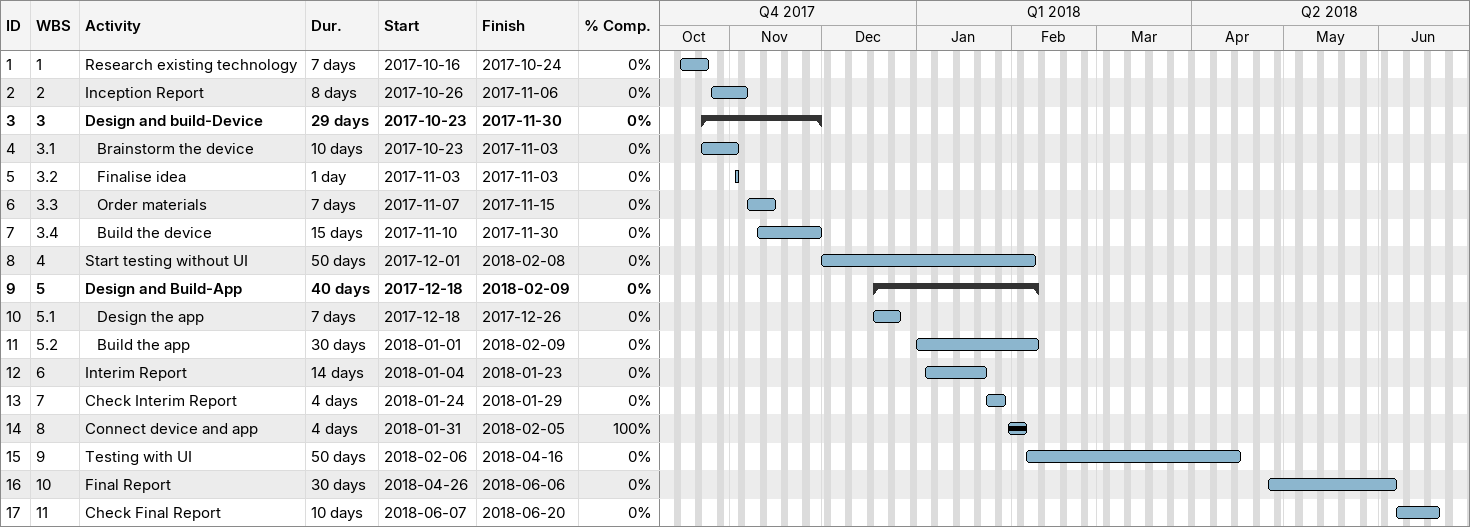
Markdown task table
| ID | WBS | Task | Duration | Start | Finish | % complete |
|---|---|---|---|---|---|---|
| 1 | 1 | Research existing technology | 7d | 2017-10-16 | 2017-10-24 | 0 |
| 2 | 2 | Inception Report | 8d | 2017-10-26 | 2017-11-06 | 0 |
| 3 | 3 | **Design and build-Device** | 29d | 2017-10-23 | 2017-11-30 | 0 |
| 4 | 3.1 | Brainstorm the device | 10d | 2017-10-23 | 2017-11-03 | 0 |
| 5 | 3.2 | Finalise idea | 1d | 2017-11-03 | 2017-11-03 | 0 |
| 6 | 3.3 | Order materials | 7d | 2017-11-07 | 2017-11-15 | 0 |
| 7 | 3.4 | Build the device | 15d | 2017-11-10 | 2017-11-30 | 0 |
| 8 | 4 | Start testing without UI | 50d | 2017-12-01 | 2018-02-08 | 0 |
| 9 | 5 | **Design and Build-App** | 40d | 2017-12-18 | 2018-02-09 | 0 |
| 10 | 5.1 | Design the app | 7d | 2017-12-18 | 2017-12-26 | 0 |
| 11 | 5.2 | Build the app | 30d | 2018-01-01 | 2018-02-09 | 0 |
| 12 | 6 | Interim Report | 14d | 2018-01-04 | 2018-01-23 | 0 |
| 13 | 7 | Check Interim Report | 4d | 2018-01-24 | 2018-01-29 | 0 |
| 14 | 8 | Connect device and app | 4d | 2018-01-31 | 2018-02-05 | 100 |
| 15 | 9 | Testing with UI | 50d | 2018-02-06 | 2018-04-16 | 0 |
| 16 | 10 | Final Report | 30d | 2018-04-26 | 2018-06-06 | 0 |
| 17 | 11 | Check Final Report | 10d | 2018-06-07 | 2018-06-20 | 0 |
